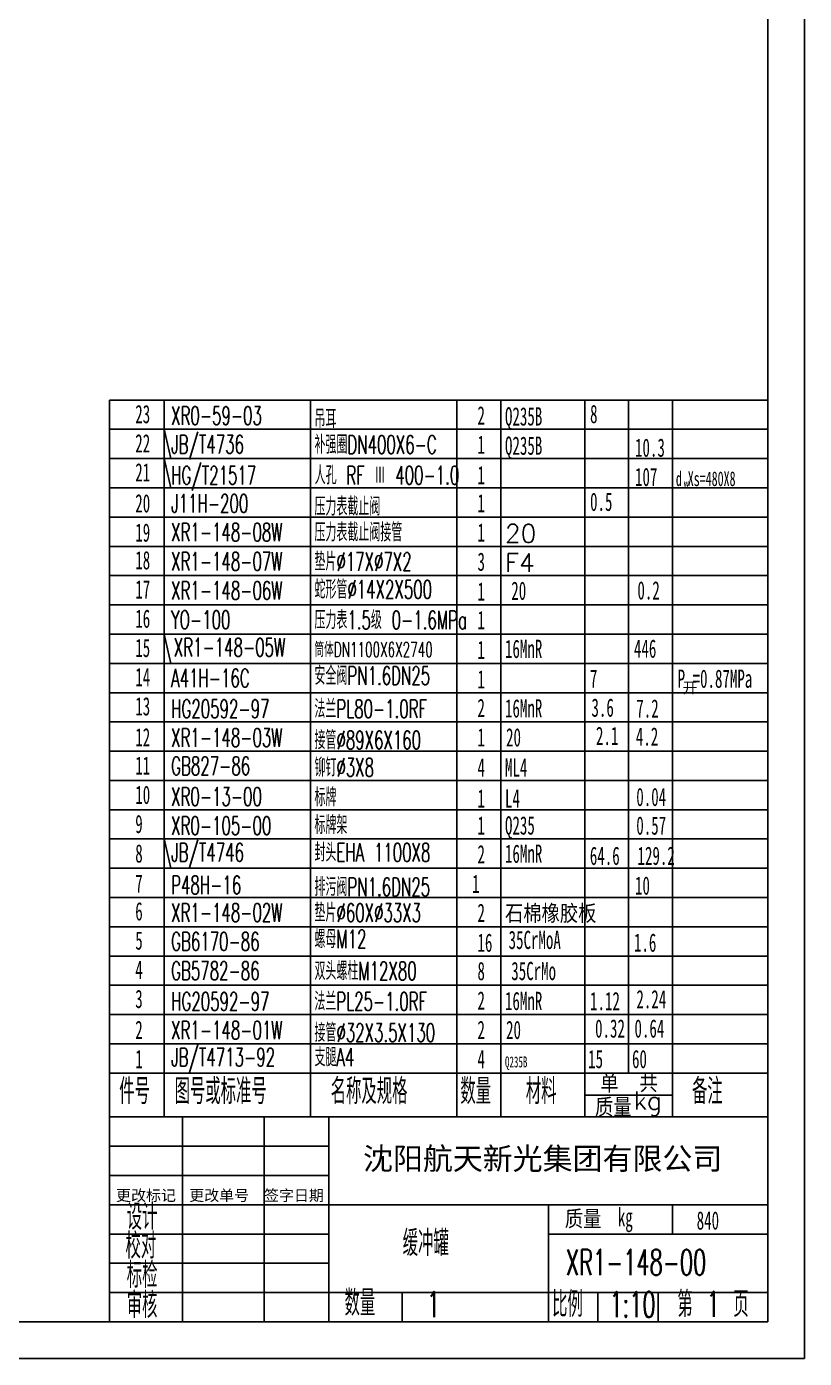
# Model space of a CAD drawing. Extents: x 8550 to 10310, y 662 to 1847.
# Drawn here: x 10097.4 to 10310, y 814 to 1178.1 of the extents above; entities that cross this region are included whole.
import ezdxf

# ---------------------------------------------------------------- set-up
doc = ezdxf.new("R2010")
doc.units = 0
doc.header["$LTSCALE"] = 10
doc.header["$MEASUREMENT"] = 0
for name, color, linetype in [('1', 2, 'CONTINUOUS'), ('2', 7, 'CONTINUOUS'), ('尺寸线', 3, 'CONTINUOUS')]:
    doc.layers.add(name, color=color, linetype=linetype)
doc.styles.add('HZ', font='txt', dxfattribs={"bigfont": 'hztxt'})

msp = doc.modelspace()

# ---------------------------------------------------------------- linework, layer by layer
at = {"layer": '1', "color": 0}
for p, q in [((10309.9766, 814.02353), (10309.9766, 1654.02353)), ((10119.97999, 1076.02353), (10299.95487, 1076.02353)), ((10134.97999, 880.02353), (10134.97999, 1076.02353)), ((10174.97999, 880.02353), (10174.97999, 1076.02353)), ((10214.97999, 880.02353), (10214.97999, 1076.02353)), ((10226.97999, 880.02353), (10226.97999, 1076.02353)), ((10249.92273, 880.02353), (10249.92273, 1076.02353)), ((10261.92273, 892.02353), (10261.92273, 1076.02353)), ((10273.92273, 880.02353), (10273.92273, 1076.02353)), ((10119.97999, 1068.02353), (10299.95487, 1068.02353)), ((10119.97999, 1060.02353), (10299.95487, 1060.02353)), ((10119.97999, 1052.02353), (10299.95487, 1052.02353)), ((10119.97999, 1044.02353), (10299.95487, 1044.02353)), ((10119.97999, 1036.02353), (10299.95487, 1036.02353)), ((10119.97999, 1028.02353), (10299.95487, 1028.02353)), ((10119.97999, 1020.02353), (10299.95487, 1020.02353)), ((10119.97999, 1012.02353), (10299.95487, 1012.02353)), ((10119.97999, 1004.02353), (10299.95487, 1004.02353)), ((10119.97999, 996.02353), (10299.95487, 996.02353)), ((10119.97999, 988.02353), (10299.95487, 988.02353)), ((10119.97999, 980.02353), (10299.95487, 980.02353)), ((10119.97999, 972.02353), (10299.95487, 972.02353)), ((10119.97999, 964.02353), (10299.95487, 964.02353)), ((10119.97999, 956.02353), (10299.95487, 956.02353)), ((10119.97999, 948.02353), (10299.95487, 948.02353)), ((10119.97999, 940.02353), (10299.95487, 940.02353)), ((10119.97999, 940.02353), (10299.95487, 940.02353)), ((10134.97999, 898.02353), (10134.97999, 940.02353)), ((10174.97999, 898.02353), (10174.97999, 940.02353)), ((10214.97999, 898.02353), (10214.97999, 940.02353)), ((10226.97999, 898.02353), (10226.97999, 940.02353)), ((10249.92273, 898.02353), (10249.92273, 940.02353)), ((10273.92273, 898.02353), (10273.92273, 940.02353)), ((10119.97999, 932.02353), (10299.95487, 932.02353)), ((10119.97999, 932.02353), (10299.95487, 932.02353)), ((10119.97999, 924.02353), (10299.95487, 924.02353)), ((10119.97999, 924.02353), (10299.95487, 924.02353)), ((10119.97999, 916.02353), (10299.95487, 916.02353)), ((10119.97999, 916.02353), (10299.95487, 916.02353)), ((10119.97999, 908.02353), (10299.95487, 908.02353)), ((10119.97999, 908.02353), (10299.95487, 908.02353)), ((10119.97999, 900.02353), (10299.95487, 900.02353)), ((10119.97999, 892.02353), (10299.95487, 892.02353)), ((10249.92273, 886.02353), (10273.92273, 886.02353)), ((10139.97999, 824.02353), (10139.97999, 880.02353)), ((10179.97999, 824.02353), (10179.97999, 880.02353)), ((10119.97999, 872.02353), (10179.97999, 872.02353)), ((10119.97999, 864.02353), (10179.97999, 864.02353)), ((10119.97999, 856.02353), (10299.95487, 856.02353)), ((10239.97999, 824.02353), (10239.97999, 856.02353)), ((10273.92273, 848.02353), (10273.92273, 856.02353)), ((10119.97999, 848.02353), (10179.97999, 848.02353)), ((10239.97999, 848.02353), (10299.95487, 848.02353)), ((10119.97999, 840.02353), (10179.97999, 840.02353)), ((10119.97999, 832.02353), (10299.95487, 832.02353)), ((10199.97999, 824.02353), (10199.97999, 832.02353)), ((10253.49137, 824.02353), (10253.49137, 832.02353)), ((10269.97999, 824.02353), (10269.97999, 832.02353)), ((9715.9766, 814.02353), (10309.9766, 814.02353))]:
    msp.add_line(p, q, dxfattribs=at)
at = {"layer": '2', "color": 0}
for p, q in [((10299.95487, 824.02353), (10299.95487, 1643.9984)), ((10119.97999, 824.02353), (10119.97999, 1076.02353)), ((10134.97999, 1068.02353), (10136.78694, 1060.02353)), ((10134.97999, 1060.02353), (10136.78694, 1052.02353)), ((10134.97999, 1012.02353), (10136.78694, 1004.02353)), ((10299.95487, 898.02353), (10299.95487, 964.21133)), ((10134.97999, 956.02353), (10136.78694, 948.02353)), ((10119.97999, 898.02353), (10119.97999, 940.02353)), ((10119.97999, 880.02353), (10299.95487, 880.02353)), ((10162.24626, 880.02353), (10162.24626, 824.02353)), ((10299.95487, 824.02353), (9740.9766, 824.02353))]:
    msp.add_line(p, q, dxfattribs=at)

# ---------------------------------------------------------------- texts
at = {"layer": '1', "color": 0, "style": 'HZ', "width": 0.6}
for s, height, p in [('XR0-59-03', 5, (10136.85876, 1069.25808)), ('吊耳   ', 5, (10176.04483, 1068.41519)), ('JB/T4736', 5, (10136.85876, 1061.40787)), ('补强圈DN400X6-C', 5, (10176.04483, 1061.35551)), ('HG/T21517', 5, (10136.85876, 1052.95626)), ('人孔 RF Ⅲ 400-1.0', 5, (10176.0997, 1052.97859)), ('J11H-200', 5, (10136.85876, 1045.25808)), ('压力表截止阀', 5, (10176.04483, 1044.41519)), ('XR1-148-08W', 5, (10136.85876, 1037.40787)), ('压力表截止阀接管', 5, (10176.04483, 1037.35551)), ('XR1-148-07W', 5, (10136.85876, 1029.40787)), ('垫片%%c17X%%c7X2', 5, (10176.04483, 1029.35551)), ('蛇形管%%c14X2X500', 5, (10176.04483, 1021.75155)), ('XR1-148-06W', 5, (10136.85876, 1021.45878)), ('YO-100', 5, (10136.85876, 1013.45878)), ('压力表1.5级 0-1.6MPa', 5, (10176.04483, 1013.40643)), ('XR1-148-05W', 5, (10137.60017, 1005.92929)), ('筒体DN1100X6X2740', 4, (10176.04483, 1005.79401)), ('A41H-16C', 5, (10136.85876, 997.50644)), ('安全阀PN1.6DN25', 5, (10176.04483, 998.17345)), ('HG20592-97', 5, (10136.85876, 989.11171)), ('法兰PL80-1.0RF', 5, (10176.00367, 989.09883)), ('XR1-148-03W', 5, (10136.85876, 981.25808)), ('接管%%c89X6X160', 5, (10176.04483, 980.56912)), ('GB827-86', 5, (10136.85876, 973.50644)), ('铆钉%%c3X8', 5, (10176.04483, 973.09707)), ('XR0-13-00', 5, (10136.85876, 965.1189)), ('标牌', 5, (10176.04483, 964.92714)), ('XR0-105-00', 5, (10136.85876, 957.14981)), ('标牌架', 5, (10176.04483, 957.34894)), ('JB/T4746', 5, (10136.85876, 949.8514)), ('封头EHA 1100X8', 5, (10176.04483, 949.8514)), ('P48H-16', 5, (10136.85876, 940.94309)), ('排污阀PN1.6DN25', 5, (10176.04483, 940.41519)), ('XR1-148-02W', 5, (10136.85876, 933.40787)), ('垫片%%c60X%%c33X3', 5, (10176.04483, 933.35551)), ('GB6170-86', 5, (10136.85876, 925.50644)), ('螺母M12', 5, (10176.04483, 926.17345)), ('GB5782-86', 5, (10136.85876, 917.49739)), ('双头螺柱M12X80', 5, (10176.04483, 917.44503)), ('HG20592-97', 5, (10136.85876, 909.11171)), ('法兰PL25-1.0RF', 5, (10176.00367, 909.09883)), ('XR1-148-01W', 5, (10136.85876, 901.25808)), ('接管%%c32X3.5X130', 5, (10176.04483, 900.56912)), ('JB/T4713-92', 5, (10136.85876, 893.86457)), ('支腿A4', 5, (10176.04483, 893.86457))]:
    msp.add_text(s, height=height, dxfattribs=at).set_placement(p)
at = {"layer": '1', "color": 0, "width": 0.6}
for s, height, p in [('2', 5, (10220.60389, 1069.33309)), ('Q235B', 5, (10228.12598, 1069.05712)), ('8', 5, (10251.38579, 1069.71979)), ('1', 5, (10220.60389, 1061.33309)), ('Q235B', 5, (10228.12598, 1061.05712)), ('10.3', 5, (10263.67702, 1060.51247)), ('1', 5, (10220.60389, 1053.01886)), ('107', 5, (10263.67702, 1052.51247)), ('d Xs=480X8', 4, (10274.83831, 1052.51247)), ('20', 5, (10127.04786, 1045.29953)), ('1', 5, (10220.60389, 1045.33309)), ('0.5', 5, (10251.38579, 1045.71979)), ('1', 5, (10220.60389, 1037.33309)), ('3', 5, (10220.60389, 1029.33309)), ('1', 5, (10220.60389, 1021.20881)), ('20', 5, (10229.84605, 1021.39445)), ('0.2', 5, (10264.32933, 1021.4918)), ('1', 5, (10220.60389, 1013.38401)), ('1', 5, (10220.60389, 1005.23642)), ('16MnR', 5, (10228.12598, 1005.50779)), ('446', 5, (10263.38579, 1005.57715)), ('1', 5, (10220.60389, 997.18487)), ('7', 5, (10251.33479, 997.34967)), ('P =0.87MPa', 5, (10275.33479, 997.34967)), ('2', 5, (10220.60389, 989.35777)), ('16MnR', 5, (10228.12598, 989.24007)), ('3.6', 5, (10251.76297, 989.44351)), ('7.2', 5, (10264.02743, 989.20661)), ('1', 5, (10220.60389, 981.32683)), ('20', 5, (10228.42118, 981.32683)), ('2.1', 5, (10253.00242, 981.71979)), ('4.2', 5, (10263.90378, 981.54123)), ('4', 5, (10220.60389, 973.07991)), ('ML4', 5, (10228.12598, 973.07991)), ('1', 5, (10220.60389, 964.61113)), ('L4', 5, (10228.12598, 964.61113)), ('0.04', 5, (10264.02743, 965.02062)), ('1', 5, (10220.60389, 957.23204)), ('Q235', 5, (10228.12598, 957.23204)), ('0.57', 5, (10264.02743, 957.20346)), ('2', 5, (10220.60389, 949.34363)), ('16MnR', 5, (10228.12598, 949.50779)), ('64.6', 5, (10251.32713, 948.9337)), ('129.2', 5, (10264.35909, 948.9337)), ('7', 5, (10127.04786, 941.29953)), ('1', 5, (10219.14775, 941.27496)), ('10', 5, (10263.67702, 940.78993)), ('2', 5, (10220.60389, 933.33309)), ('16', 5, (10220.60389, 925.18487)), ('35CrMoA', 5, (10229.11957, 925.93583)), ('1.6', 5, (10263.38579, 925.19898)), ('8', 5, (10220.60389, 917.42262)), ('35CrMo', 5, (10229.84605, 917.43305)), ('2', 5, (10220.60389, 909.35777)), ('16MnR', 5, (10228.12598, 909.24007)), ('1.12', 5, (10251.38867, 909.20661)), ('2.24', 5, (10264.05429, 909.71929)), ('0.32', 5, (10252.75557, 901.71979)), ('0.64', 5, (10263.53266, 901.71979)), ('2', 5, (10220.60389, 901.32683)), ('20', 5, (10228.42118, 901.32683)), ('4', 5, (10220.60389, 893.35679)), ('Q235B', 3, (10228.12598, 893.57615)), ('15', 5, (10250.85146, 893.35679)), ('60', 5, (10262.85146, 893.35679)), ('kg', 5, (10258.98521, 850.14176)), ('840', 5, (10280.53319, 849.22899))]:
    msp.add_text(s, height=height, dxfattribs=at).set_placement(p)
at = {"layer": '1', "color": 0, "style": 'HZ'}
for s, p in [('20', (10228.12598, 1037.05712)), ('F4', (10228.12598, 1029.05712)), ('石棉橡胶板', (10228.12598, 933.05712)), ('单', (10254.16477, 886.69214)), ('共', (10264.90328, 886.76093)), ('质量', (10252.74493, 880.11121)), ('kg', (10263.29006, 882.02135)), ('质量', (10244.48772, 849.54634))]:
    msp.add_text(s, height=5, dxfattribs=at).set_placement(p)
at = {"layer": '2', "color": 0, "insert": (10277.00952, 1054.36399), "char_height": 2, "attachment_point": 1}
msp.add_mtext('{\\H1x;w}', dxfattribs=at)
at = {"layer": '2', "color": 0, "attachment_point": 1}
for s, insert, char_height, width in [('{\\fSimSun|b0|i0|c134|p54;开}', (10276.68208, 998.87711), 3, 23.2727858), ('{\\fSimSun|b0|i0|c134|p54;沈阳航天新光集团有限公司}', (10189.32257, 871.62518), 6, 110.6322956), ('{\\fSimSun|b0|i0|c134|p54;更改标记}', (10121.80275, 860.07353), 3, 18.1772405), ('{\\fSimSun|b0|i0|c134|p54;更改单号}', (10141.80275, 860.07353), 3, 18.1772405), ('{\\fSimSun|b0|i0|c134|p54;签字日期}', (10162.24626, 860.07353), 3, 20)]:
    msp.add_mtext(s, dxfattribs=dict(at, insert=insert, char_height=char_height, width=width))
at = {"layer": '尺寸线', "color": 0, "width": 0.6}
for s, p in [('23', (10127.04786, 1069.68978)), ('22', (10127.04786, 1061.70294)), ('21', (10127.04786, 1053.7591)), ('19', (10127.04786, 1037.30413)), ('18', (10127.04786, 1029.74593)), ('17', (10127.04786, 1021.7591)), ('16', (10127.04786, 1013.7591)), ('15', (10127.04786, 1005.77227)), ('14', (10127.04786, 997.78543)), ('13', (10127.04786, 989.7986)), ('12', (10127.04786, 981.34196)), ('11', (10127.04786, 973.59761)), ('10', (10127.04786, 965.61077)), ('9', (10127.04786, 957.62394)), ('8', (10127.04786, 949.57748)), ('6', (10127.04786, 933.7591)), ('5', (10127.04786, 925.77227)), ('4', (10127.04786, 917.78543)), ('3', (10127.04786, 909.7986)), ('2', (10127.04786, 901.34196)), ('1', (10127.04786, 893.35679))]:
    msp.add_text(s, height=5, dxfattribs=at).set_placement(p)
at = {"layer": '尺寸线', "color": 0, "style": 'HZ', "width": 0.6}
for s, p in [('件号', (10122.65497, 883.52867)), ('图号或标准号', (10137.79902, 883.52867)), ('名称及规格', (10180.4777, 883.52867)), ('数量', (10215.92854, 883.52867)), ('材料', (10233.82605, 883.52867)), ('备注', (10279.25819, 883.52867)), ('设计', (10124.72007, 849.21014)), ('校对', (10124.38365, 841.30107)), ('缓冲罐', (10200.16496, 842.04068)), ('标检', (10124.72007, 833.28083)), ('XR1-148-00', (10244.80341, 836.78757)), ('审核', (10124.72007, 825.07176)), ('数量', (10184.26747, 825.67621)), ('1', (10206.74989, 825.2725)), ('比例', (10241.00215, 825.34001)), ('1:10', (10256.6972, 825.2725)), ('第 1 页', (10275.27507, 825.34001))]:
    msp.add_text(s, height=7, dxfattribs=at).set_placement(p)

doc.saveas('drawing.dxf')
